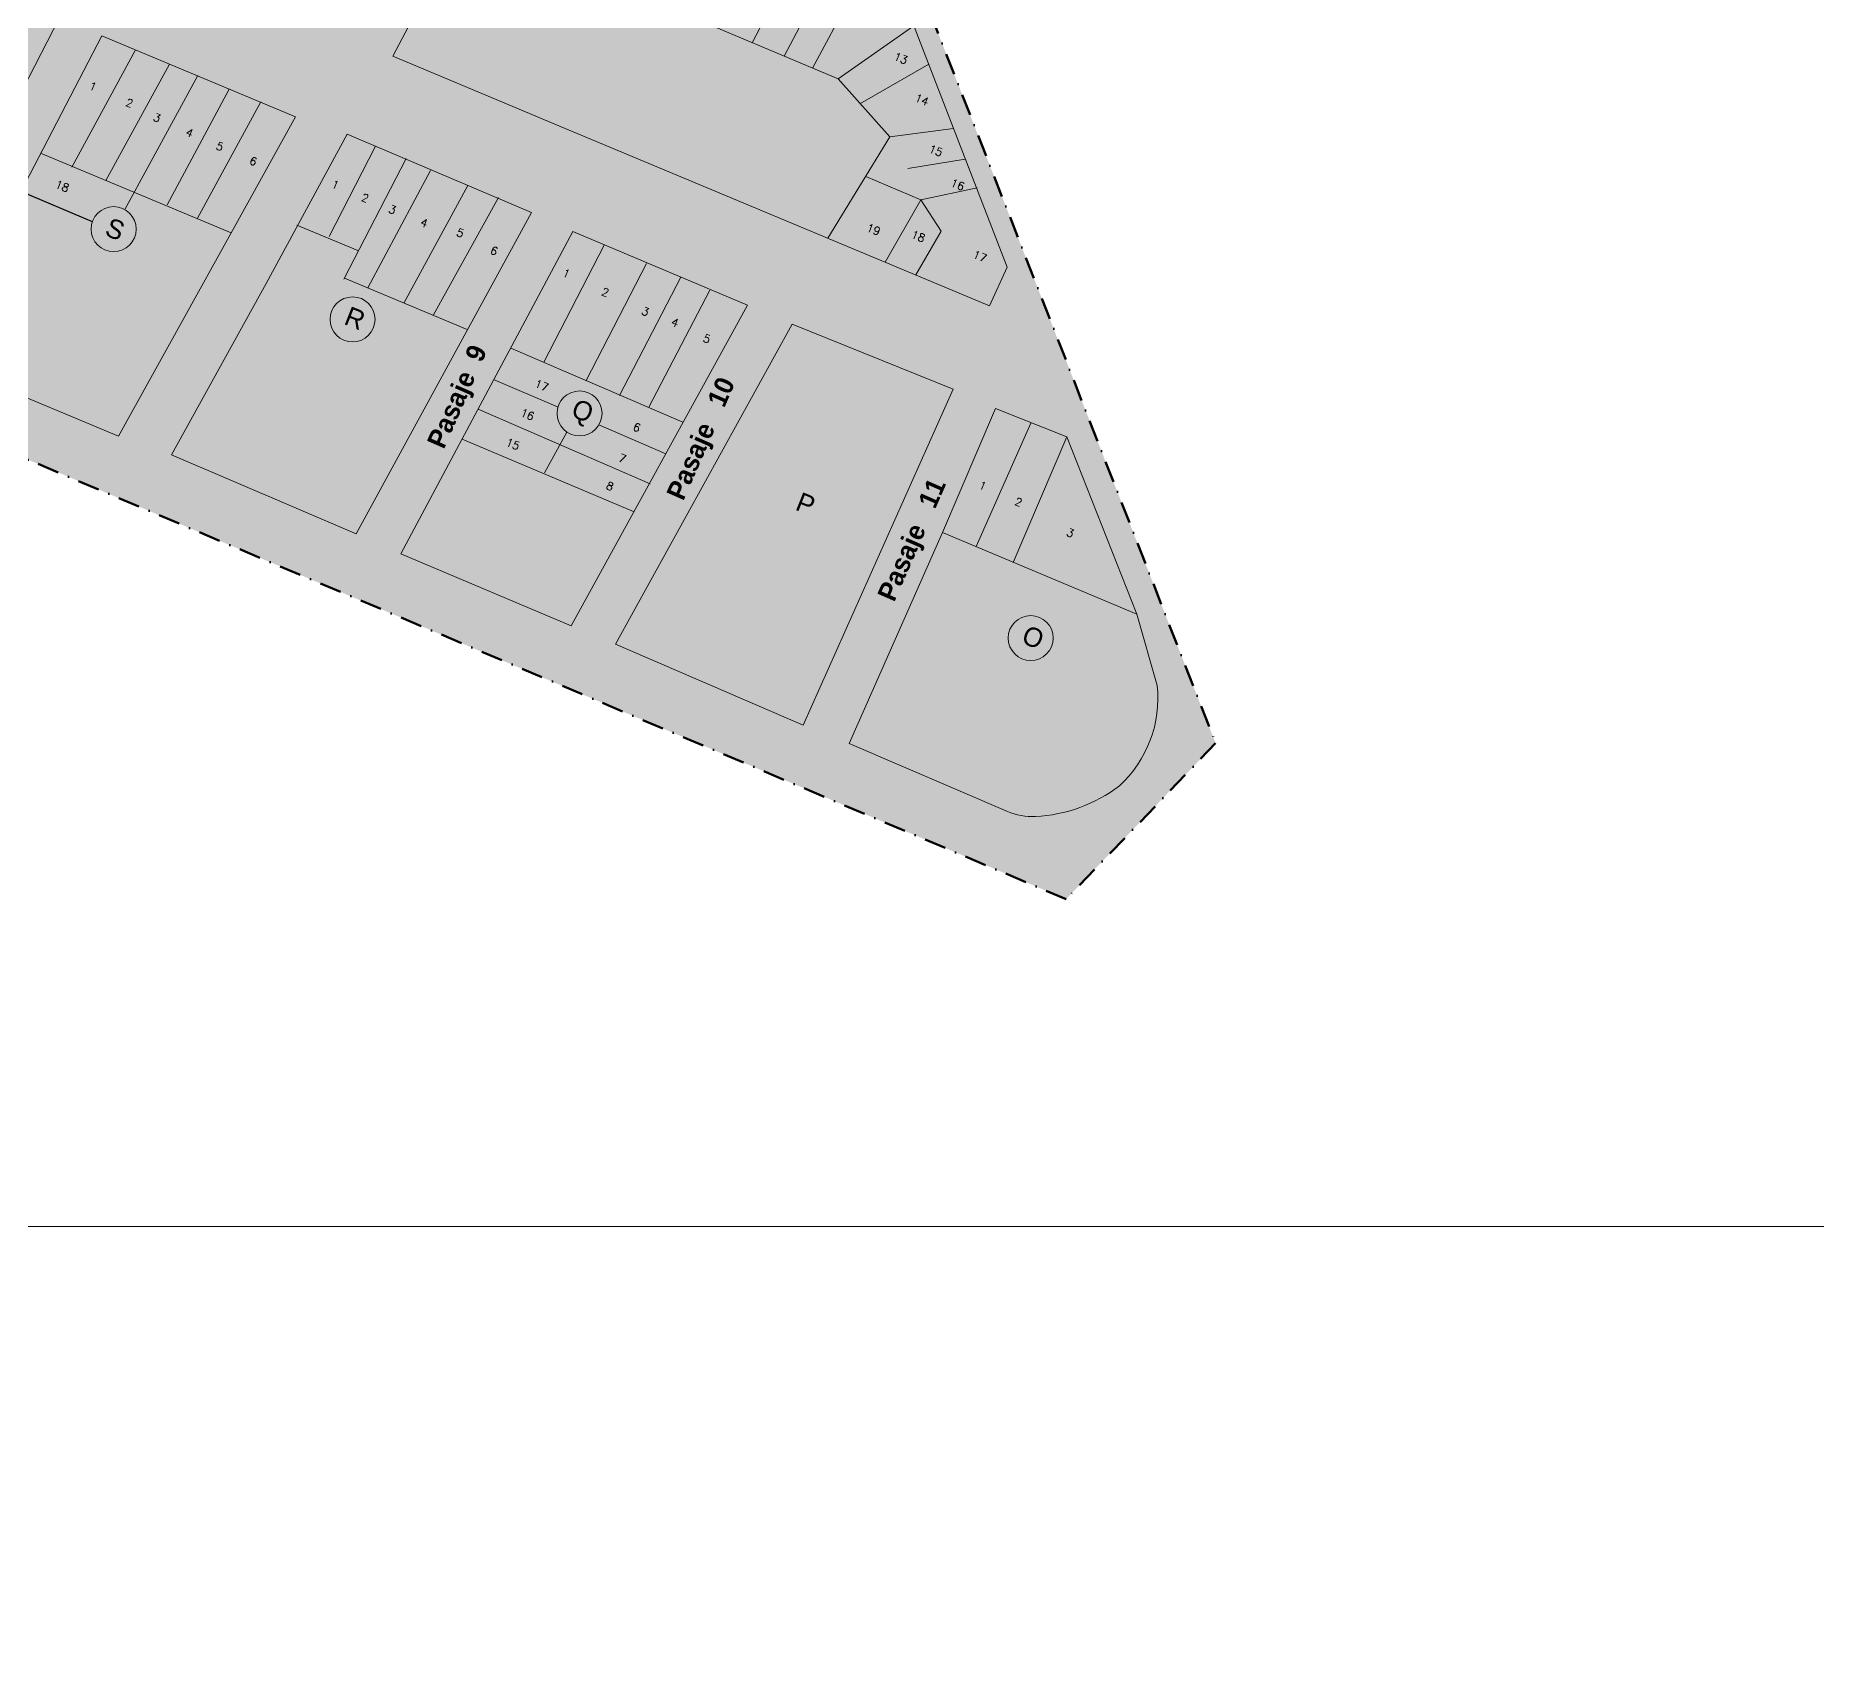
# Model space of a CAD drawing. Header units: millimetres. Extents: x -12449005 to 6504000, y 604360 to 27735491.
# Drawn here: x 713608.4 to 714025.7, y 9106177.5 to 9106561.2 of the extents above; entities that cross this region are included whole.
import ezdxf
from ezdxf.enums import TextEntityAlignment as Align

# ---------------------------------------------------------------- set-up
doc = ezdxf.new("R2010")
doc.units = ezdxf.units.MM
doc.header["$MEASUREMENT"] = 0
doc.header["$PDMODE"] = 3
doc.header["$PDSIZE"] = 0.5
doc.linetypes.add('DASHDOTX2', pattern=[50.8, 25.4, -12.7, 0, -12.7])
doc.linetypes.add('HIDDEN', pattern=[9.525, 6.35, -3.175])
doc.layers.get('0').update_dxf_attribs({"lineweight": 15})
for name, color, linetype, lineweight in [('-lote-numere', 2, 'Continuous', 13), ('02-Trazo', 130, 'Continuous', 9), ('A_LIMITES SECTORES', 1, 'DASHDOTX2', 50), ('JL - LOTE PRESCRITO', 190, 'Continuous', 30), ('JL - LOTES EXCEPTUADO', 33, 'Continuous', 30), ('Manzana', 3, 'Continuous', 18)]:
    doc.layers.add(name, color=color, linetype=linetype, lineweight=lineweight)
for name, color, linetype in [('CALLES', 7, 'Continuous'), ('LOTES', 41, 'Continuous'), ('NUEVA ESPERANZA II', 160, 'Continuous')]:
    doc.layers.add(name, color=color, linetype=linetype)
doc.styles.add('cota100', font='trebuc.ttf')
doc.styles.add('SEELGA01N', font='SIMPLEX.SHX')
doc.styles.get("Standard").update_dxf_attribs({"font": 'arial.ttf'})
doc.dimstyles.new('COTA _100', dxfattribs={"dimscale": 1.26, "dimtxt": 0.95, "dimasz": 0.04, "dimexe": 0.06, "dimexo": 0.1, "dimgap": 0.04, "dimtad": 0, "dimzin": 1, "dimdsep": 46, "dimtxsty": 'cota100', "dimblk": 'ARCHTICK', "dimcen": 0.09, "dimdle": 0.06, "dimse1": 1, "dimse2": 1, "dimsd1": 1, "dimsd2": 1, "dimclrd": 256, "dimclre": 178, "dimclrt": 7, "dimaunit": 1, "dimadec": 3, "dimazin": 0, "dimtfac": 1, "dimtmove": 2, "dimatfit": 2, "dimldrblk": 'ARCHTICK', "dimfxl": 1, "dimarcsym": 0})

# ---------------------------------------------------------------- blocks, each defined once
blk = doc.blocks.new('*D51')
at = {"layer": 'DEFPOINTS', "color": 0, "ltscale": 0.3, "transparency": 16777216}
for p in [(711798.11, 9107297.2, 0), (638644.95, 8884680.95), (638646.1, 8884680.58, 0)]:
    blk.add_point(p, dxfattribs=at)
at = {"layer": 'JL - LOTE PRESCRITO', "color": 7, "ltscale": 0.3, "transparency": 16777216, "insert": (1552507.84, 18611954.35), "char_height": 1.425, "attachment_point": 5, "rotation": 71.8094, "style": 'cota100'}
blk.add_mtext('234327.50', dxfattribs=at)
blk = doc.blocks.new('_ARCHTICK')
at = {"color": 0, "linetype": 'ByBlock', "const_width": 0.15}
blk.add_lwpolyline([(-0.5, -0.5), (0.5, 0.5)], dxfattribs=at)
blk = doc.blocks.new('*D53')
at = {"layer": 'DEFPOINTS', "color": 0, "ltscale": 0.3, "transparency": 16777216}
for p in [(711952.33, 9107351.33, 0), (711966.31, 9107342.82), (711965.47, 9107341.68, 0)]:
    blk.add_point(p, dxfattribs=at)
at = {"layer": 'JL - LOTE PRESCRITO', "color": 7, "ltscale": 0.3, "transparency": 16777216, "insert": (6503997.51, 4786217.92), "char_height": 1.425, "attachment_point": 5, "rotation": 323.7083, "style": 'cota100'}
blk.add_mtext('16.31', dxfattribs=at)
blk = doc.blocks.new('*D73')
at = {"layer": 'DEFPOINTS', "color": 0, "linetype": 'HIDDEN', "ltscale": 0.3, "transparency": 16777216}
for p in [(712012.2, 9107605.85, 0), (712011.73, 9107605.05, 0), (4170697.19, 7066169.49, 0)]:
    blk.add_point(p, dxfattribs=at)
at = {"layer": 'NUEVA ESPERANZA II', "color": 7, "linetype": 'HIDDEN', "lineweight": 0, "ltscale": 0.3, "transparency": 16777216, "insert": (2441354.93, 8086888.07, 0), "char_height": 1.197, "attachment_point": 5, "rotation": 329.4494, "style": 'cota100'}
blk.add_mtext('4016212.68', dxfattribs=at)
blk = doc.blocks.new('*D76')
at = {"layer": 'DEFPOINTS', "color": 0, "linetype": 'HIDDEN', "ltscale": 0.3, "transparency": 16777216}
for p in [(712060.23, 9107364.32, 0), (4611601.67, 6212855.42, 0), (4611601.15, 6212854.71, 0)]:
    blk.add_point(p, dxfattribs=at)
at = {"layer": 'NUEVA ESPERANZA II', "color": 7, "linetype": 'HIDDEN', "lineweight": 0, "ltscale": 0.3, "transparency": 16777216, "insert": (2661831.21, 7660110.22, 0), "char_height": 1.197, "attachment_point": 5, "rotation": 323.4146, "style": 'cota100'}
blk.add_mtext('4856398.38', dxfattribs=at)
blk = doc.blocks.new('*D277')
at = {"layer": 'DEFPOINTS', "color": 0, "ltscale": 0.3, "transparency": 16777216}
for p in [(5920851.92, 23470790.36), (5920853.1, 23470789.93, 0), (712025.22, 9107418.43, 0)]:
    blk.add_point(p, dxfattribs=at)
at = {"layer": 'JL - LOTES EXCEPTUADO', "color": 7, "ltscale": 0.3, "transparency": 16777216, "insert": (-3004046.3, 604365.52), "char_height": 1.425, "attachment_point": 5, "rotation": 70.067, "style": 'cota100'}
blk.add_mtext('15278688.71', dxfattribs=at)

msp = doc.modelspace()

# ---------------------------------------------------------------- hatches: boundary and pattern name
at = {"transparency": 33554508}
h = msp.add_hatch(color=71, dxfattribs=at)
h.dxf.hatch_style = 1
h.paths.add_polyline_path([(713758.353, 9106719.387), (713966.816, 9106795.055), (713897.57, 9106973.891), (713629.208, 9106877.361), (713599.427, 9106823.03), (713529.846, 9106696.132), (713306.786, 9106788.683), (713234.32, 9106619.557), (713849.883, 9106358.794), (713884.937, 9106395.346)])

# ---------------------------------------------------------------- linework, layer by layer
at = {"color": 7}
msp.add_lwpolyline([(710207.797, 9109428.443), (714775.494, 9109428.443), (714775.494, 9106282.041), (710207.797, 9106282.041)], close=True, dxfattribs=at)
at = {"layer": '02-Trazo', "color": 7}
for centre in [(713626.69, 9106515.872), (713682.681, 9106494.717), (713735.873, 9106472.677), (713841.593, 9106420.006)]:
    msp.add_circle(centre, 5.276, dxfattribs=at)
at = {"layer": 'A_LIMITES SECTORES', "color": 71, "ltscale": 0.2}
msp.add_lwpolyline([(713599.427, 9106823.03), (713629.208, 9106877.361), (713897.57, 9106973.891), (713966.816, 9106795.055), (713758.353, 9106719.387), (713884.937, 9106395.346), (713849.883, 9106358.794), (713234.32, 9106619.557), (713306.786, 9106788.683), (713529.846, 9106696.132), (713599.427, 9106823.03)], close=True, dxfattribs=at)
at = {"layer": 'CALLES'}
msp.add_line((713621.703, 9106517.594), (713604.803, 9106524.783), dxfattribs=at)
at = {"layer": 'LOTES', "color": 7, "lineweight": 15}
for p, q in [((713792.182, 9106589.897), (713776.338, 9106559.589)), ((713799.652, 9106586.62), (713783.86, 9106556.412)), ((713806.495, 9106583.618), (713790.492, 9106553.611)), ((713757.529, 9106567.532), (713796.445, 9106551.097)), ((713796.445, 9106551.097), (713814.235, 9106563.564)), ((713631.767, 9106557.742), (713616.905, 9106530.43)), ((713639.747, 9106554.57), (713624.884, 9106527.258)), ((713801.591, 9106545.28), (713817.709, 9106554.562)), ((713646.396, 9106551.926), (713629.284, 9106520.467)), ((713796.445, 9106551.097), (713808.592, 9106537.484)), ((713653.738, 9106548.7), (713639.247, 9106521.547)), ((713661.185, 9106545.739), (713646.322, 9106518.427)), ((713794.072, 9106513.76), (713808.609, 9106537.515)), ((713808.592, 9106537.484), (713823.525, 9106539.491)), ((713654.196, 9106514.989), (713609.563, 9106533.656)), ((713688.091, 9106535.319), (713677.198, 9106514.119)), ((713695.272, 9106532.464), (713680.624, 9106504.144)), ((713700.912, 9106529.607), (713686.272, 9106502.08)), ((713826.246, 9106532.308), (713812.815, 9106530.093)), ((713709.69, 9106526.117), (713694.721, 9106498.539)), ((713815.877, 9106522.763), (713802.943, 9106528.18)), ((713829.051, 9106525.526), (713815.877, 9106522.763)), ((713716.871, 9106523.262), (713701.637, 9106495.79)), ((713807.461, 9106508.162), (713815.877, 9106522.763)), ((713820.645, 9106515.37), (713815.877, 9106522.763)), ((713683.902, 9106510.838), (713669.645, 9106516.814)), ((713741.674, 9106512.08), (713727.49, 9106484.65)), ((713814.677, 9106505.145), (713820.645, 9106515.37)), ((713680.755, 9106504.397), (713709.51, 9106492.352)), ((713751.592, 9106507.805), (713737.41, 9106480.379)), ((713759.617, 9106504.615), (713745.257, 9106476.845)), ((713766.382, 9106501.594), (713752.136, 9106474.11)), ((713760.048, 9106470.633), (713719.803, 9106487.959)), ((713715.713, 9106480.615), (713730.831, 9106474.111)), ((713712.087, 9106473.707), (713752.406, 9106456.14)), ((713841.615, 9106470.382), (713828.818, 9106441.464)), ((713748.706, 9106449.619), (713708.347, 9106466.658)), ((713732.913, 9106468.309), (713727.688, 9106458.716)), ((713740.413, 9106469.989), (713756.107, 9106463.237)), ((713850.076, 9106467.147), (713837.483, 9106437.76)), ((713866.438, 9106425.599), (713820.895, 9106444.744))]:
    msp.add_line(p, q, dxfattribs=at)
at = {"layer": 'Manzana', "color": 7, "lineweight": 15}
for p, q in [((713692.089, 9106556.398), (713725.398, 9106619.192)), ((713806.495, 9106583.618), (713836.082, 9106506.957)), ((713574.925, 9106489.607), (713614.002, 9106565.429)), ((713623.894, 9106561.18), (713584.55, 9106485.463)), ((713669.325, 9106542.195), (713623.894, 9106561.18)), ((713722.693, 9106543.603), (713692.089, 9106556.398)), ((713627.854, 9106467.324), (713669.325, 9106542.195)), ((713722.693, 9106543.603), (713729.157, 9106540.9)), ((713681.422, 9106538.161), (713662.401, 9106503.129)), ((713724.62, 9106519.756), (713681.422, 9106538.161)), ((713831.966, 9106497.917), (713729.157, 9106540.9)), ((713705.53, 9106484.883), (713724.62, 9106519.756)), ((713694.015, 9106439.742), (713734.336, 9106515.329)), ((713734.336, 9106515.329), (713775.268, 9106498.061)), ((713836.082, 9106506.957), (713831.966, 9106497.917)), ((713662.401, 9106503.129), (713640.26, 9106462.934)), ((713775.268, 9106498.061), (713733.882, 9106422.837)), ((713744.329, 9106418.593), (713785.731, 9106493.569)), ((713785.731, 9106493.569), (713823.458, 9106478.359)), ((713584.55, 9106485.463), (713627.854, 9106467.324)), ((713683.504, 9106444.424), (713705.53, 9106484.883)), ((713823.458, 9106478.359), (713788.258, 9106399.583)), ((713820.895, 9106444.744), (713833.355, 9106473.795)), ((713833.355, 9106473.795), (713850.076, 9106467.147)), ((713850.076, 9106467.147), (713866.438, 9106425.599)), ((713640.26, 9106462.934), (713683.504, 9106444.424)), ((713820.895, 9106444.744), (713799.071, 9106395.251)), ((713733.882, 9106422.837), (713694.015, 9106439.742)), ((713866.438, 9106425.599), (713871.268, 9106408.879)), ((713788.258, 9106399.583), (713744.329, 9106418.593)), ((713799.071, 9106395.251), (713836.135, 9106379.359))]:
    msp.add_line(p, q, dxfattribs=at)
at = {"layer": 'Manzana', "color": 8}
for centre, radius, start, end in [((713843.369, 9106405.969), 28.051, 312.6687, 5.95341), ((713840.952, 9106413.58), 35.446, 272.85469, 307.19481), ((713841.979, 9106392.99), 14.831, 246.79197, 272.85469)]:
    msp.add_arc(centre, radius, start, end, dxfattribs=at)

# ---------------------------------------------------------------- texts
at = {"layer": '-lote-numere', "color": 7, "style": 'SEELGA01N'}
for s, p in [('13', (713811.152, 9106555.933)), ('1', (713621.85, 9106549.356)), ('2', (713630.387, 9106545.44)), ('14', (713816.086, 9106546.211)), ('3', (713636.851, 9106542)), ('4', (713644.486, 9106538.443)), ('5', (713651.58, 9106535.275)), ('15', (713819.373, 9106534.298)), ('6', (713659.425, 9106531.808)), ('18', (713614.636, 9106525.957)), ('1', (713678.666, 9106526.285)), ('16', (713824.481, 9106526.317)), ('2', (713685.609, 9106523.176)), ('3', (713692.011, 9106520.457)), ('4', (713699.466, 9106517.32)), ('19', (713804.767, 9106515.788)), ('5', (713707.939, 9106514.995)), ('18', (713815.265, 9106514.201)), ('6', (713715.846, 9106510.807)), ('17', (713829.699, 9106509.498)), ('1', (713732.809, 9106505.509)), ('2', (713741.915, 9106501.09)), ('3', (713751.298, 9106496.562)), ('4', (713758.25, 9106493.958)), ('5', (713765.701, 9106490.197)), ('17', (713726.997, 9106479.237)), ('16', (713723.649, 9106472.424)), ('6', (713749.291, 9106469.415)), ('15', (713720.247, 9106465.473)), ('7', (713745.917, 9106462.134)), ('8', (713743.01, 9106455.625)), ('1', (713830.359, 9106455.707)), ('2', (713838.747, 9106451.893)), ('3', (713850.891, 9106444.669))]:
    msp.add_text(s, height=1.875, rotation=338.31859, dxfattribs=at).set_placement(p, align=Align.MIDDLE_CENTER)
at = {"layer": '02-Trazo', "color": 7, "char_height": 4.5, "width": 14.0003, "attachment_point": 1, "rotation": 338.31859}
for s, insert in [('{\\fComic Sans MS|b0|i0|c0|p66;S}', (713626.011, 9106518.705)), ('{\\fComic Sans MS|b0|i0|c0|p66;R}', (713682.073, 9106497.884)), ('{\\fComic Sans MS|b0|i0|c0|p66;Q}', (713735.281, 9106476.253)), ('{\\fComic Sans MS|b0|i0|c0|p66;P}', (713787.838, 9106454.331)), ('{\\fComic Sans MS|b0|i0|c0|p66;O}', (713840.833, 9106423.156))]:
    msp.add_mtext(s, dxfattribs=dict(at, insert=insert))
at = {"layer": 'CALLES', "color": 7, "attachment_point": 1}
for s, insert, char_height, width, rotation in [('{\\fComic Sans MS|b0|i0|c0|p66;S}', (713626.011, 9106518.705), 4.5, 14.0003, 338.31859), ('{\\fComic Sans MS|b0|i0|c0|p66;R}', (713682.073, 9106497.884), 4.5, 14.0003, 338.31859), ('{\\fComic Sans MS|b1|i0|c0|p66;Pasaje  9}', (713699.97, 9106465.898), 4.44934, 108.6864, 66.31859), ('{\\fComic Sans MS|b1|i0|c0|p66;Pasaje   10}', (713756.091, 9106453.79), 4.44934, 108.6864, 66.31859), ('{\\fComic Sans MS|b0|i0|c0|p66;Q}', (713735.281, 9106476.253), 4.5, 14.0003, 338.31859), ('{\\fComic Sans MS|b0|i0|c0|p66;P}', (713787.838, 9106454.331), 4.5, 14.0003, 338.31859), ('{\\fComic Sans MS|b1|i0|c0|p66;Pasaje   11}', (713805.514, 9106430.061), 4.44934, 108.6864, 66.31859), ('{\\fComic Sans MS|b0|i0|c0|p66;O}', (713840.833, 9106423.156), 4.5, 14.0003, 338.31859)]:
    msp.add_mtext(s, dxfattribs=dict(at, insert=insert, char_height=char_height, width=width, rotation=rotation))

# ---------------------------------------------------------------- dimensions: what is measured, and where the dimension line sits
at = {"layer": 'JL - LOTE PRESCRITO', "ltscale": 0.3}
for base, p1, p2, angle, picture, middle in [((638644.95, 8884680.953, 0), (711798.107, 9107297.202, 0), (638646.098, 8884680.575, 0), 251.80943, '*D51', (1552507.844, 18611954.349, 0)), ((711966.313, 9107342.822, 0), (711952.326, 9107351.331, 0), (711965.473, 9107341.678, 0), 323.70827, '*D53', (6503997.511, 4786217.922, 0))]:
    dim = msp.add_linear_dim(base=base, p1=p1, p2=p2, angle=angle, dimstyle='COTA _100', override={"dimscale": 1.5}, dxfattribs=at)
    dim.commit()
    dim.dimension.update_dxf_attribs({"geometry": picture, "text_midpoint": middle, "dimtype": 161})
at = {"layer": 'JL - LOTES EXCEPTUADO', "ltscale": 0.3}
dim = msp.add_linear_dim(base=(5920851.924857054, 23470790.356056061, 0.000000005), p1=(712025.222492767, 9107418.427517591, 0.000000004), p2=(5920853.097571281, 23470789.930775229, 0.000000001), angle=70.066995566, dimstyle='COTA _100', override={"dimscale": 1.5}, dxfattribs=at)
dim.commit()
dim.dimension.update_dxf_attribs({"geometry": '*D277', "text_midpoint": (-3004046.296434489, 604365.524695335, 0.000000005), "dimtype": 161})
at = {"layer": 'NUEVA ESPERANZA II', "linetype": 'HIDDEN', "lineweight": 0, "ltscale": 0.3}
for p1, p2, distance, picture, middle in [((4170697.188284783, 7066169.48580675, 0.000000001), (712011.729687415, 9107605.053734764, 0.000000001), -0.93001305, '*D73', (2441354.931710498, 8086888.07068019, 0.000000001)), ((712060.231841858, 9107364.317540675, 0.000000001), (4611601.151797256, 6212854.712911038, 0.000000001), 0.875501777, '*D76', (2661831.213635954, 7660110.218227286, 0.000000001))]:
    dim = msp.add_aligned_dim(p1=p1, p2=p2, distance=distance, dimstyle='COTA _100', dxfattribs=at)
    dim.commit()
    dim.dimension.update_dxf_attribs({"geometry": picture, "text_midpoint": middle})

doc.saveas('drawing.dxf')
